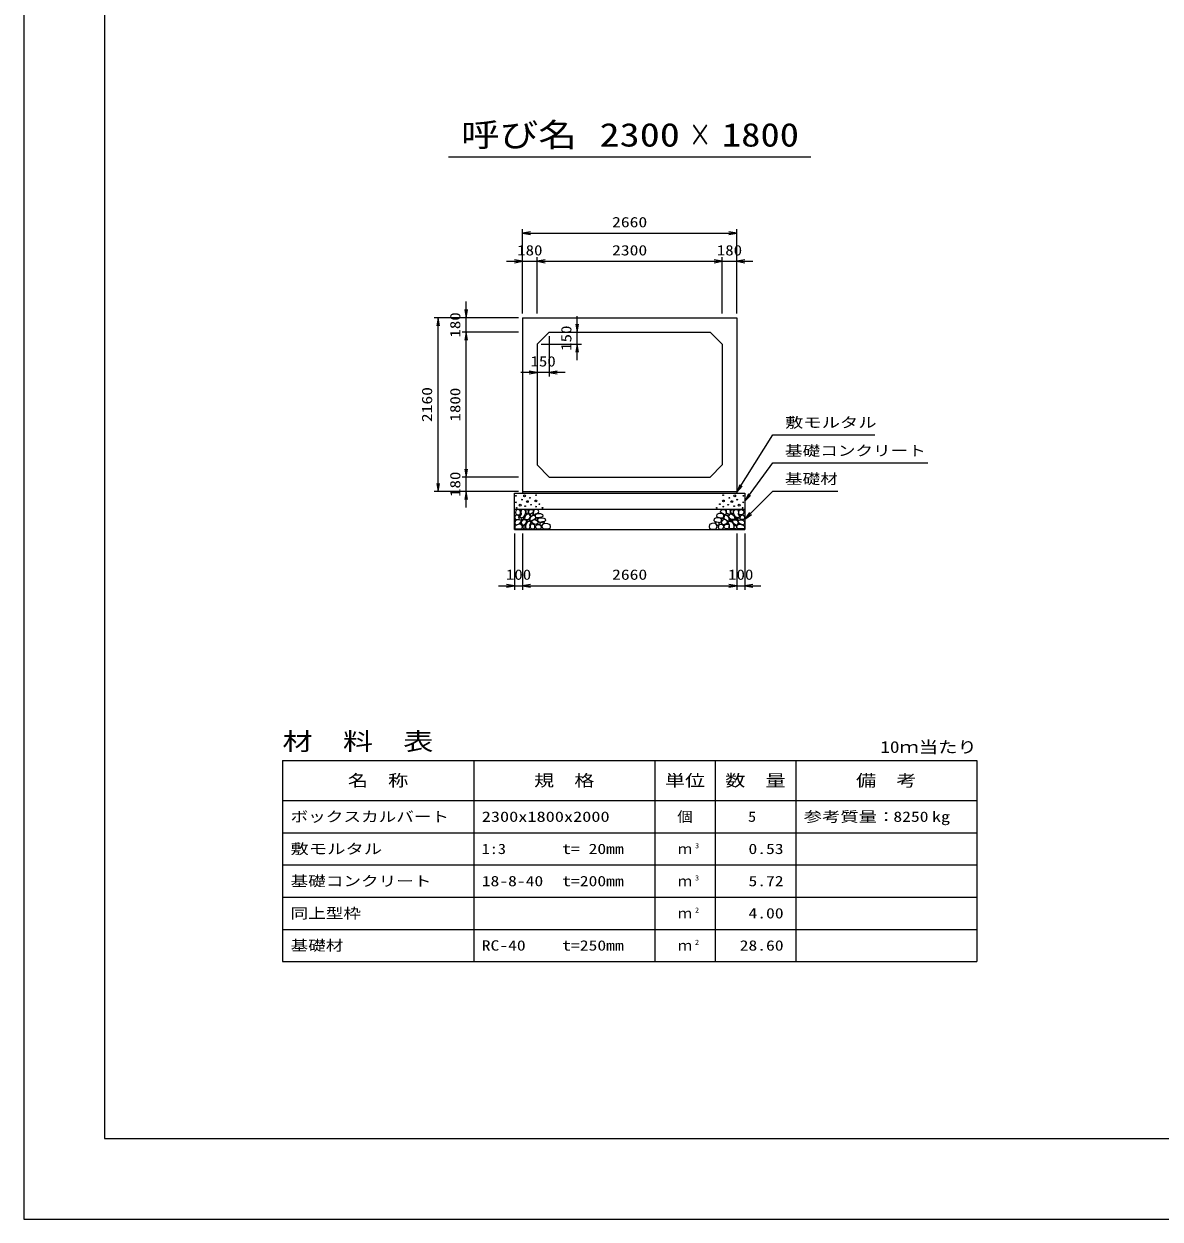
# Model space of a CAD drawing. Units: millimetres at full size. Extents: x 0 to 42050, y 0 to 29700.
# Drawn here: x 0 to 14115, y 0 to 14850 of the extents above; entities that cross this region are included whole.
import ezdxf
from ezdxf.enums import TextEntityAlignment as Align

# ---------------------------------------------------------------- set-up
doc = ezdxf.new("R2010")
doc.units = ezdxf.units.MM
for name, color, linetype, lineweight in [('D-DCR-HCHn', 4, 'Continuous', 9), ('D-MTR-FRAM', 7, 'Continuous', 25), ('D-MTR-LINE', 7, 'Continuous', 25), ('D-STR-DIM', 7, 'Continuous', 25), ('D-STR-STRn', 1, 'Continuous', 25), ('D-STR-TXT', 7, 'Continuous', 25), ('D-TTL', 2, 'Continuous', 25), ('D-TTL-TXT', 7, 'Continuous', 25)]:
    doc.layers.add(name, color=color, linetype=linetype, lineweight=lineweight)
doc.layers.add('D-MTR', color=7, linetype='Continuous')
doc.layers.add('D-MTR-TXT', color=7, linetype='Continuous')
doc.styles.add('ＭＳ ゴシック', font='')
doc.styles.get('ＭＳ ゴシック').set_extended_font_data('MS Gothic')

# ---------------------------------------------------------------- blocks, each defined once
blk = doc.blocks.new('open_arrow')
at = {"color": 0, "linetype": 'Continuous', "lineweight": -2}
blk.add_lwpolyline([(7.5, 1.25), (0, 0), (7.5, -1.25)], dxfattribs=at)

msp = doc.modelspace()

# ---------------------------------------------------------------- linework, layer by layer
at = {"layer": 'D-DCR-HCHn'}
for points in [[(6158.998, 8809.493), (6132.994, 8815.271), (6109.879, 8803.714), (6106.99, 8777.71), (6112.769, 8757.485), (6141.662, 8748.817), (6161.887, 8748.817), (6170.555, 8763.263), (6170.555, 8795.046)], [(6182.112, 8812.382), (6173.444, 8786.378), (6176.334, 8757.485), (6156.109, 8725.702), (6182.112, 8711.256), (6211.006, 8725.702), (6228.342, 8748.817), (6234.12, 8786.378), (6228.342, 8806.603), (6211.006, 8815.271)], [(6231.231, 8743.038), (6216.784, 8708.366), (6228.342, 8693.92), (6263.013, 8693.92), (6277.46, 8699.698), (6291.907, 8719.924), (6291.907, 8737.26), (6277.46, 8760.374), (6260.124, 8763.263)], [(6237.01, 8806.603), (6237.01, 8771.931), (6251.456, 8763.263), (6265.903, 8771.931), (6268.792, 8792.157), (6265.903, 8809.493), (6245.678, 8815.271)], [(6285.601, 8758.845), (6273.999, 8766.941), (6272.006, 8794.16), (6281.557, 8815.616), (6305.582, 8818.128), (6325.263, 8812.156), (6326.848, 8800.53), (6324.014, 8776.921), (6308.752, 8767.586)], [(6301.681, 8734.73), (6313.297, 8740.817), (6324.296, 8746.161), (6330.86, 8759.065), (6325.554, 8767.961), (6315.968, 8770.014), (6300.137, 8761.115), (6288.42, 8752.605), (6289.515, 8744.944), (6293.895, 8737.527)], [(6351.239, 8751.998), (6361.02, 8763.092), (6378.359, 8769.342), (6392.287, 8778.717), (6396.55, 8793.49), (6390.013, 8807.695), (6376.369, 8816.218), (6360.845, 8817.886), (6345.522, 8815.424), (6335.719, 8806.98), (6328.918, 8789.457), (6327.379, 8772.722), (6331.1, 8762.871), (6333.729, 8753.23), (6342.948, 8749.842)], [(6372.727, 8712.135), (6362.952, 8715.066), (6358.675, 8720.928), (6355.905, 8736.938), (6359.816, 8758.619), (6385.776, 8768.926), (6415.648, 8768.926), (6443.03, 8753.998), (6447.653, 8738.004), (6443.385, 8726.63), (6430.583, 8721.299), (6409.247, 8717.745), (6382.931, 8712.013)], [(8677.273, 8712.135), (8687.048, 8715.066), (8691.325, 8720.928), (8694.095, 8736.938), (8690.184, 8758.619), (8664.224, 8768.926), (8634.352, 8768.926), (8606.97, 8753.998), (8602.347, 8738.004), (8606.615, 8726.63), (8619.417, 8721.299), (8640.753, 8717.745), (8667.069, 8712.013)], [(8698.761, 8751.998), (8688.98, 8763.092), (8671.641, 8769.342), (8657.713, 8778.717), (8653.45, 8793.49), (8659.987, 8807.695), (8673.631, 8816.218), (8689.155, 8817.886), (8704.478, 8815.424), (8714.281, 8806.98), (8721.082, 8789.457), (8722.621, 8772.722), (8718.9, 8762.871), (8716.271, 8753.23), (8707.052, 8749.842)], [(8748.319, 8734.73), (8736.703, 8740.817), (8725.704, 8746.161), (8719.14, 8759.065), (8724.446, 8767.961), (8734.032, 8770.014), (8749.863, 8761.115), (8761.58, 8752.605), (8760.485, 8744.944), (8756.105, 8737.527)], [(8764.399, 8758.845), (8776.001, 8766.941), (8777.994, 8794.16), (8768.443, 8815.616), (8744.418, 8818.128), (8724.737, 8812.156), (8723.152, 8800.53), (8725.986, 8776.921), (8741.248, 8767.586)], [(8818.769, 8743.038), (8833.216, 8708.366), (8821.658, 8693.92), (8786.987, 8693.92), (8772.54, 8699.698), (8758.093, 8719.924), (8758.093, 8737.26), (8772.54, 8760.374), (8789.876, 8763.263)], [(8812.99, 8806.603), (8812.99, 8771.931), (8798.544, 8763.263), (8784.097, 8771.931), (8781.208, 8792.157), (8784.097, 8809.493), (8804.322, 8815.271)], [(8867.888, 8812.382), (8876.556, 8786.378), (8873.666, 8757.485), (8893.891, 8725.702), (8867.888, 8711.256), (8838.994, 8725.702), (8821.658, 8748.817), (8815.88, 8786.378), (8821.658, 8806.603), (8838.994, 8815.271)], [(8891.002, 8809.493), (8917.006, 8815.271), (8940.121, 8803.714), (8943.01, 8777.71), (8937.231, 8757.485), (8908.338, 8748.817), (8888.113, 8748.817), (8879.445, 8763.263), (8879.445, 8795.046)], [(6104.101, 8737.26), (6095.433, 8711.256), (6106.99, 8693.92), (6135.883, 8691.03), (6155.61, 8699.499), (6147.441, 8719.924), (6153.219, 8731.481), (6141.662, 8743.038), (6124.326, 8748.817)], [(6158.944, 8641.261), (6180.346, 8673.365), (6177.671, 8681.39), (6148.243, 8689.416), (6121.49, 8686.741), (6102.763, 8670.689), (6100.087, 8651.962), (6102.763, 8633.235), (6124.165, 8627.884)], [(6169.645, 8574.378), (6188.372, 8582.404), (6193.723, 8609.157), (6183.021, 8627.884), (6164.294, 8633.235), (6140.217, 8630.56), (6113.464, 8619.859), (6100.087, 8603.807), (6100.087, 8585.08), (6108.113, 8574.378), (6140.217, 8577.054)], [(6187.891, 8711.256), (6173.444, 8699.698), (6179.223, 8691.03), (6199.448, 8691.03), (6208.116, 8693.92), (6213.895, 8705.477), (6205.227, 8714.145)], [(6233.852, 8641.261), (6247.229, 8673.365), (6236.527, 8686.741), (6204.424, 8686.741), (6191.047, 8681.39), (6177.671, 8662.663), (6177.671, 8646.612), (6191.047, 8625.209), (6207.099, 8622.534)], [(6228.502, 8582.404), (6228.502, 8614.508), (6215.125, 8622.534), (6201.749, 8614.508), (6199.073, 8595.781), (6201.749, 8579.729), (6220.476, 8574.378)], [(6279.332, 8577.054), (6287.358, 8601.131), (6284.683, 8627.884), (6303.41, 8657.313), (6279.332, 8670.689), (6252.579, 8657.313), (6236.527, 8635.91), (6231.177, 8601.131), (6236.527, 8582.404), (6252.579, 8574.378)], [(6273.982, 8670.689), (6287.358, 8681.39), (6282.007, 8689.416), (6263.28, 8689.416), (6255.254, 8686.741), (6249.904, 8676.04), (6257.93, 8668.014)], [(6303.109, 8673.224), (6290.35, 8677.579), (6289.086, 8705.688), (6299.964, 8730.928), (6330.015, 8745.156), (6352.452, 8739.405), (6353.795, 8708.924), (6343.477, 8696.886), (6315.401, 8681.311)], [(6300.735, 8579.729), (6324.812, 8574.378), (6346.215, 8585.08), (6348.89, 8609.157), (6343.539, 8627.884), (6316.786, 8635.91), (6298.059, 8635.91), (6290.033, 8622.534), (6290.033, 8593.106)], [(6363.981, 8630.925), (6328.607, 8637.521), (6313.56, 8649.658), (6308.808, 8668.655), (6323.492, 8683.022), (6352.102, 8691.082), (6373.749, 8678.154), (6387.74, 8660.74), (6383.78, 8643.062)], [(6382.239, 8693.692), (6382.239, 8704.551), (6375.72, 8709.466), (6364.97, 8710.609), (6356.278, 8707.18), (6353.19, 8696.664), (6360.738, 8688.891), (6370.802, 8684.319), (6380.409, 8688.319)], [(6359.869, 8616.931), (6378.084, 8632.234), (6404.219, 8631.97), (6422.17, 8616.931), (6424.81, 8589.227), (6412.666, 8573.924), (6378.876, 8571.549), (6362.509, 8581.311), (6355.645, 8603.738)], [(6408.634, 8655.297), (6400.545, 8659.592), (6389.424, 8667.928), (6384.874, 8676.518), (6384.874, 8695.212), (6398.523, 8710.37), (6428.349, 8714.159), (6460.449, 8710.117), (6476.12, 8698.585), (6480.164, 8680.462), (6467.761, 8669.388), (6457.436, 8665.361), (6440.312, 8663.128), (6424.987, 8660.305)], [(6429.876, 8617.808), (6417.748, 8623.743), (6411.39, 8630.697), (6412.71, 8647.843), (6422.307, 8656.236), (6442.7, 8661.151), (6459.015, 8661.271), (6464.293, 8649.761), (6452.814, 8639.51), (6442.239, 8630.35), (6438.573, 8621.331)], [(6473.293, 8572.112), (6456.233, 8576.916), (6444.939, 8584.601), (6439.893, 8599.011), (6437.01, 8612.7), (6448.544, 8633.594), (6471.131, 8647.524), (6505.492, 8642), (6532.645, 8631.913), (6539.133, 8601.652), (6533.366, 8579.317), (6506.934, 8572.593)], [(8576.707, 8572.112), (8593.767, 8576.916), (8605.061, 8584.601), (8610.107, 8599.011), (8612.99, 8612.7), (8601.456, 8633.594), (8578.869, 8647.524), (8544.508, 8642), (8517.355, 8631.913), (8510.867, 8601.652), (8516.634, 8579.317), (8543.066, 8572.593)], [(8641.366, 8655.297), (8649.455, 8659.592), (8660.576, 8667.928), (8665.126, 8676.518), (8665.126, 8695.212), (8651.477, 8710.37), (8621.651, 8714.159), (8589.551, 8710.117), (8573.88, 8698.585), (8569.836, 8680.462), (8582.239, 8669.388), (8592.564, 8665.361), (8609.688, 8663.128), (8625.013, 8660.305)], [(8620.124, 8617.808), (8632.252, 8623.743), (8638.61, 8630.697), (8637.29, 8647.843), (8627.693, 8656.236), (8607.3, 8661.151), (8590.985, 8661.271), (8585.707, 8649.761), (8597.186, 8639.51), (8607.761, 8630.35), (8611.427, 8621.331)], [(8690.131, 8616.931), (8671.916, 8632.234), (8645.781, 8631.97), (8627.83, 8616.931), (8625.19, 8589.227), (8637.334, 8573.924), (8671.124, 8571.549), (8687.491, 8581.311), (8694.355, 8603.738)], [(8686.019, 8630.925), (8721.393, 8637.521), (8736.44, 8649.658), (8741.192, 8668.655), (8726.508, 8683.022), (8697.898, 8691.082), (8676.251, 8678.154), (8662.26, 8660.74), (8666.22, 8643.062)], [(8667.761, 8693.692), (8667.761, 8704.551), (8674.28, 8709.466), (8685.03, 8710.609), (8693.722, 8707.18), (8696.81, 8696.664), (8689.262, 8688.891), (8679.198, 8684.319), (8669.591, 8688.319)], [(8746.891, 8673.224), (8759.65, 8677.579), (8760.914, 8705.688), (8750.036, 8730.928), (8719.985, 8745.156), (8697.548, 8739.405), (8696.205, 8708.924), (8706.523, 8696.886), (8734.599, 8681.311)], [(8749.265, 8579.729), (8725.188, 8574.378), (8703.785, 8585.08), (8701.11, 8609.157), (8706.461, 8627.884), (8733.214, 8635.91), (8751.941, 8635.91), (8759.967, 8622.534), (8759.967, 8593.106)], [(8770.668, 8577.054), (8762.642, 8601.131), (8765.317, 8627.884), (8746.59, 8657.313), (8770.668, 8670.689), (8797.421, 8657.313), (8813.473, 8635.91), (8818.823, 8601.131), (8813.473, 8582.404), (8797.421, 8574.378)], [(8776.018, 8670.689), (8762.642, 8681.39), (8767.993, 8689.416), (8786.72, 8689.416), (8794.746, 8686.741), (8800.096, 8676.04), (8792.07, 8668.014)], [(8816.148, 8641.261), (8802.771, 8673.365), (8813.473, 8686.741), (8845.576, 8686.741), (8858.953, 8681.39), (8872.329, 8662.663), (8872.329, 8646.612), (8858.953, 8625.209), (8842.901, 8622.534)], [(8821.498, 8582.404), (8821.498, 8614.508), (8834.875, 8622.534), (8848.251, 8614.508), (8850.927, 8595.781), (8848.251, 8579.729), (8829.524, 8574.378)], [(8862.109, 8711.256), (8876.556, 8699.698), (8870.777, 8691.03), (8850.552, 8691.03), (8841.884, 8693.92), (8836.105, 8705.477), (8844.773, 8714.145)], [(8880.355, 8574.378), (8861.628, 8582.404), (8856.277, 8609.157), (8866.979, 8627.884), (8885.706, 8633.235), (8909.783, 8630.56), (8936.536, 8619.859), (8949.913, 8603.807), (8949.913, 8585.08), (8941.887, 8574.378), (8909.783, 8577.054)], [(8891.056, 8641.261), (8869.654, 8673.365), (8872.329, 8681.39), (8901.757, 8689.416), (8928.51, 8686.741), (8947.237, 8670.689), (8949.913, 8651.962), (8947.237, 8633.235), (8925.835, 8627.884)], [(8945.899, 8737.26), (8954.567, 8711.256), (8943.01, 8693.92), (8914.117, 8691.03), (8894.39, 8699.499), (8902.559, 8719.924), (8896.781, 8731.481), (8908.338, 8743.038), (8925.674, 8748.817)]]:
    msp.add_lwpolyline(points, close=True, dxfattribs=at)
for centre, radius in [((6111.091, 8986.145), 4.5), ((6112.803, 8905.879), 4.5), ((6188.437, 8938.641), 4.5), ((6220.004, 8986.145), 11.25), ((6254.996, 8914.955), 11.25), ((6286.563, 8962.459), 4.5), ((6360.741, 8923.204), 11.25), ((6362.197, 8995.221), 4.5), ((8689.259, 8923.204), 11.25), ((8687.803, 8995.221), 4.5), ((8763.437, 8962.459), 4.5), ((8795.004, 8914.955), 11.25), ((8829.996, 8986.145), 11.25), ((8861.563, 8938.641), 4.5), ((8937.197, 8905.879), 4.5), ((8938.909, 8986.145), 4.5), ((6121.905, 8837.286), 4.5), ((6164.855, 8870.444), 11.25), ((6226.552, 8858.646), 4.5), ((6300.06, 8875.807), 4.5), ((6361.763, 8851.675), 4.5), ((6403.942, 8883.293), 4.5), ((6443.193, 8837.037), 4.5), ((8606.808, 8837.037), 4.5), ((8646.058, 8883.293), 4.5), ((8688.237, 8851.675), 4.5), ((8749.94, 8875.807), 4.5), ((8823.448, 8858.646), 4.5), ((8885.145, 8870.444), 11.25), ((8928.095, 8837.286), 4.5)]:
    msp.add_circle(centre, radius, dxfattribs=at)
at = {"layer": 'D-MTR-FRAM'}
for p, q in [((3212.5, 5700), (11837.5, 5700)), ((3212.5, 5700), (3212.5, 3200)), ((11837.5, 5700), (11837.5, 3200)), ((3212.5, 3200), (11837.5, 3200))]:
    msp.add_line(p, q, dxfattribs=at)
at = {"layer": 'D-MTR-LINE'}
for p, q in [((5587.5, 5700), (5587.5, 3200)), ((7837.5, 5700), (7837.5, 3200)), ((8587.5, 5700), (8587.5, 3200)), ((9587.5, 5700), (9587.5, 3200)), ((3212.5, 5200), (11837.5, 5200)), ((3212.5, 4800), (11837.5, 4800)), ((3212.5, 4400), (11837.5, 4400)), ((3212.5, 4000), (11837.5, 4000)), ((3212.5, 3600), (11837.5, 3600))]:
    msp.add_line(p, q, dxfattribs=at)
at = {"layer": 'D-STR-DIM'}
for p, q in [((6195, 11250), (6195, 12300)), ((6195, 12250), (8855, 12250)), ((8855, 11250), (8855, 12300)), ((5995, 11900), (6575, 11900)), ((6195, 11250), (6195, 11950)), ((6375, 11250), (6375, 11950)), ((6375, 11250), (6375, 11950)), ((6375, 11900), (8675, 11900)), ((8475, 11900), (9055, 11900)), ((8675, 11250), (8675, 11950)), ((8675, 11250), (8675, 11950)), ((8855, 11250), (8855, 11950)), ((5495, 10820), (5495, 11400)), ((6145, 11200), (5095, 11200)), ((5145, 9040), (5145, 11200)), ((6145, 11200), (5445, 11200)), ((6875, 10670), (6875, 11220)), ((6145, 11020), (5445, 11020)), ((6145, 11020), (5445, 11020)), ((5495, 9220), (5495, 11020)), ((6575, 11020), (6925, 11020)), ((6425, 10870), (6925, 10870)), ((6525, 10970), (6525, 10470)), ((6375, 10820), (6375, 10470)), ((6725, 10520), (6175, 10520)), ((5495, 8840), (5495, 9420)), ((6145, 9220), (5445, 9220)), ((6145, 9220), (5445, 9220)), ((6145, 9040), (5095, 9040)), ((6145, 9040), (5445, 9040)), ((6095, 8520), (6095, 7820)), ((6195, 8520), (6195, 7820)), ((6195, 8520), (6195, 7820)), ((8855, 8520), (8855, 7820)), ((8855, 8520), (8855, 7820)), ((8955, 8520), (8955, 7820)), ((5895, 7870), (6395, 7870)), ((6195, 7870), (8855, 7870)), ((8655, 7870), (9155, 7870))]:
    msp.add_line(p, q, dxfattribs=at)
at = {"layer": 'D-STR-STRn'}
for p, q in [((6195, 11200), (8855, 11200)), ((6195, 11200), (6195, 9040)), ((8855, 11200), (8855, 9040)), ((6375, 10870), (6525, 11020)), ((6525, 11020), (8525, 11020)), ((8525, 11020), (8675, 10870)), ((6375, 10870), (6375, 9370)), ((8675, 10870), (8675, 9370)), ((6525, 9220), (6375, 9370)), ((8675, 9370), (8525, 9220)), ((6525, 9220), (8525, 9220)), ((6095, 8570), (6095, 9020)), ((6095, 9020), (8955, 9020)), ((6195, 9040), (6195, 9020)), ((6195, 9040), (8855, 9040)), ((8855, 9040), (8855, 9020)), ((8955, 9020), (8955, 8570)), ((6095, 8820), (8955, 8820)), ((6095, 8570), (8955, 8570))]:
    msp.add_line(p, q, dxfattribs=at)
at = {"layer": 'D-STR-TXT'}
for points in [[(8855, 9030), (9305, 9745), (9405, 9745), (10571.624, 9745)], [(8955, 8920), (9305, 9395), (9405, 9395), (11230.761, 9395)], [(8955, 8695), (9305, 9045), (9405, 9045), (10112.36, 9045)]]:
    msp.add_lwpolyline(points, dxfattribs=at)
at = {"layer": 'D-TTL'}
for points in [[(0, 0), (42050, 0), (42050, 29700), (0, 29700)], [(1000, 1000), (41050, 1000), (41050, 28700), (1000, 28700)]]:
    msp.add_lwpolyline(points, close=True, dxfattribs=at)
at = {"layer": 'D-TTL-TXT'}
msp.add_line((5275, 13200), (9775, 13200), dxfattribs=at)

# ---------------------------------------------------------------- block references
at = {"layer": 'D-STR-DIM', "xscale": 13.3, "yscale": 13.3}
for p in [(6195, 12250), (6375, 11900), (6375, 11900), (8855, 11900), (6525, 10520), (6195, 7870), (6195, 7870), (8955, 7870)]:
    msp.add_blockref('open_arrow', p, dxfattribs=at)
for p, rotation in [((8855, 12250), 180), ((6195, 11900), 180), ((8675, 11900), 180), ((8675, 11900), 180), ((5495, 11200), 90), ((5145, 11200), 270), ((5495, 11020), 270), ((5495, 11020), 270), ((6875, 11020), 90), ((6875, 10870), 270), ((6375, 10520), 180), ((5495, 9220), 90), ((5495, 9220), 90), ((5145, 9040), 90), ((5495, 9040), 270), ((6095, 7870), 180), ((8855, 7870), 180), ((8855, 7870), 180)]:
    msp.add_blockref('open_arrow', p, dxfattribs=dict(at, rotation=rotation))
at = {"layer": 'D-STR-TXT', "xscale": 13.3, "yscale": 13.3}
for p, rotation in [((8855, 9030), 57.8), ((8955, 8920), 53.6), ((8955, 8695), 45)]:
    msp.add_blockref('open_arrow', p, dxfattribs=dict(at, rotation=rotation))

# ---------------------------------------------------------------- texts
at = {"layer": 'D-MTR', "style": 'ＭＳ ゴシック', "width": 1.25}
msp.add_text('材\u3000料\u3000表', height=219.9, dxfattribs=at).set_placement((3212.5, 5760), align=Align.BOTTOM_LEFT)
at = {"layer": 'D-MTR', "style": 'ＭＳ ゴシック', "width": 1.2}
msp.add_text('10ｍ当たり', height=146.6, dxfattribs=at).set_placement((11837.5, 5748.333), align=Align.BOTTOM_RIGHT)
at = {"layer": 'D-MTR-TXT', "style": 'ＭＳ ゴシック'}
for s, height, width, p in [('名\u3000称', 146.6, 1.25, (4400, 5450)), ('規\u3000格', 146.6, 1.25, (6712.5, 5450)), ('単位', 146.6, 1.25, (8212.5, 5450)), ('数\u3000量', 146.6, 1.25, (9087.5, 5450)), ('備\u3000考', 146.6, 1.25, (10712.5, 5450)), ('個', 128.3, 1.1, (8212.5, 5000))]:
    msp.add_text(s, height=height, dxfattribs=dict(at, width=width)).set_placement(p, align=Align.MIDDLE_CENTER)
for s, width, p in [('ボックスカルバート', 1.25, (3312.5, 5000)), ('2300x1800x2000', 1.3, (5687.5, 5000)), ('参考質量：    kg', 1.3, (9687.5, 5000)), ('敷モルタル', 1.3, (3312.5, 4600)), ('1:3', 1.15, (5687.5, 4600)), ('t= 20mm', 1.25, (6687.5, 4600)), ('基礎コンクリート', 1.25, (3312.5, 4200)), ('18-8-40', 1.25, (5687.5, 4200)), ('t=200mm', 1.25, (6687.5, 4200)), ('同上型枠', 1.25, (3312.5, 3800)), ('基礎材', 1.25, (3312.5, 3400)), ('RC-40', 1.25, (5687.5, 3400)), ('t=250mm', 1.25, (6687.5, 3400))]:
    msp.add_text(s, height=128.3, dxfattribs=dict(at, width=width)).set_placement(p, align=Align.MIDDLE_LEFT)
for s, width, p in [('5', 1.15, (9096.383, 5000)), ('8250', 1.25, (11237.5, 5000)), ('0.53', 1.25, (9437.5, 4600)), ('5.72', 1.25, (9437.5, 4200)), ('4.00', 1.25, (9437.5, 3800)), ('28.60', 1.25, (9437.5, 3400))]:
    msp.add_text(s, height=128.3, dxfattribs=dict(at, width=width)).set_placement(p, align=Align.MIDDLE_RIGHT)
for p in [(8212.5, 4600), (8212.5, 4200), (8212.5, 3800), (8212.5, 3400)]:
    msp.add_text('ｍ', height=128.3, dxfattribs=at).set_placement(p, align=Align.MIDDLE_CENTER)
at = {"layer": 'D-MTR-TXT', "style": 'ＭＳ ゴシック', "width": 1.15}
for s, p in [('3', (8337.5, 4588.333)), ('3', (8337.5, 4188.333)), ('2', (8337.5, 3788.333)), ('2', (8337.5, 3388.333))]:
    msp.add_text(s, height=64.15, dxfattribs=at).set_placement(p, align=Align.BOTTOM_LEFT)
at = {"layer": 'D-STR-DIM', "style": 'ＭＳ ゴシック'}
for s, width, p in [('2660', 1.25, (7525, 12387.5)), ('180', 1.2, (6285, 12037.5)), ('2300', 1.25, (7525, 12037.5)), ('180', 1.2, (8765, 12037.5)), ('150', 1.2, (6450, 10657.5)), ('100', 1.2, (6145, 8007.5)), ('2660', 1.25, (7525, 8007.5)), ('100', 1.2, (8905, 8007.5))]:
    msp.add_text(s, height=128.3, dxfattribs=dict(at, width=width)).set_placement(p, align=Align.MIDDLE_CENTER)
for s, width, p in [('180', 1.2, (5357.5, 11110)), ('150', 1.2, (6737.5, 10945)), ('2160', 1.25, (5007.5, 10120)), ('1800', 1.2, (5357.5, 10120)), ('180', 1.2, (5357.5, 9130))]:
    msp.add_text(s, height=128.3, rotation=90, dxfattribs=dict(at, width=width)).set_placement(p, align=Align.MIDDLE_CENTER)
at = {"layer": 'D-STR-TXT', "style": 'ＭＳ ゴシック'}
for s, width, p in [('敷モルタル', 1.3, (9455, 9795)), ('基礎コンクリート', 1.25, (9455, 9445)), ('基礎材', 1.25, (9455, 9095))]:
    msp.add_text(s, height=128.3, dxfattribs=dict(at, width=width)).set_placement(p, align=Align.BOTTOM_LEFT)
at = {"layer": 'D-TTL-TXT', "style": 'ＭＳ ゴシック'}
for s, width, p in [('呼び名', 1.2, (6150, 13237.5)), ('2300', 1.25, (7650, 13237.5)), ('×', 0.7, (8400, 13237.5)), ('1800', 1.2, (9150, 13237.5))]:
    msp.add_text(s, height=293.3, dxfattribs=dict(at, width=width)).set_placement(p, align=Align.BOTTOM_CENTER)

doc.saveas('drawing.dxf')
